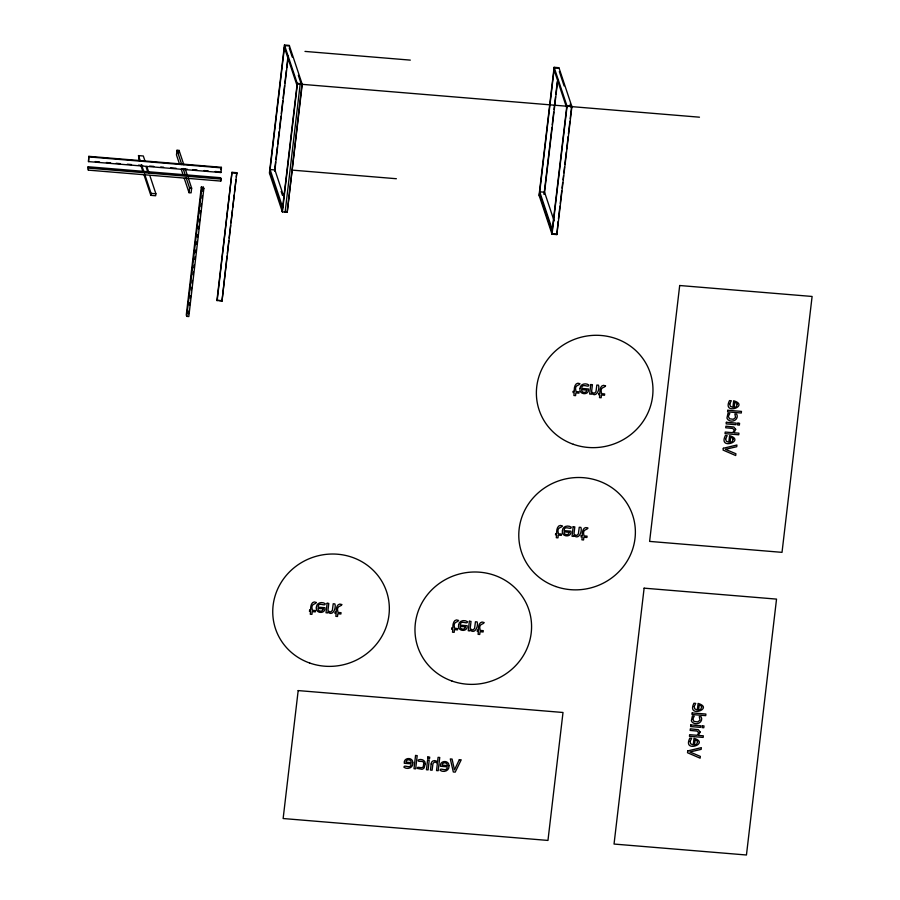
<?xml version="1.0" encoding="UTF-8"?>
<svg xmlns="http://www.w3.org/2000/svg" width="900" height="900" viewBox="0 0 900 900"><rect width="100%" height="100%" fill="white"/><g stroke="black" fill="none" stroke-linecap="round" stroke-linejoin="round"><path stroke-width="1.35" d="M88.853 156.341L88.492 161.595L220.905 172.541L221.456 167.873L221.254 167.287L88.853 156.341L88.492 161.595M88.133 166.759L88.358 170.134L220.77 181.08L221.006 179.078L220.545 177.705L88.133 166.759L88.358 170.134M145.058 161.201L143.325 155.993L138.499 155.588L139.129 160.189M149.828 175.523L155.891 193.759L155.655 195.761L150.829 195.356L151.065 193.354L144.562 173.824M183.847 164.745L179.078 150.424L177.019 150.255L176.468 154.912L179.494 164.036M178.808 152.752L179.078 150.424M188.179 177.773L191.644 188.19L191.104 192.859L189.034 192.69L189.574 188.021L186.109 177.604M201.319 187.054L186.278 315L186.739 316.384L188.809 316.553L203.85 188.606L203.389 187.222L201.319 187.054L201.78 188.438L186.739 316.384M188.516 313.785L188.843 311.006M189.495 305.438L189.821 302.659M190.316 298.485L190.643 295.706M191.295 290.137L191.621 287.359M192.105 283.185L192.431 280.406M193.095 274.838L193.421 272.059M193.905 267.885L194.231 265.106M194.884 259.549L195.21 256.759M195.705 252.596L196.031 249.806M196.684 244.249L197.01 241.47M197.505 237.296L197.831 234.518M198.484 228.949L198.81 226.17M199.305 221.996L199.631 219.218M200.284 213.649L200.61 210.87M201.105 206.696L201.431 203.917M202.084 198.349L202.41 195.57M202.894 191.396L203.389 187.222M220.984 169.616L221.254 167.287M220.545 177.705L220.77 181.08M216.945 300.251L231.986 172.305L236.812 172.699L221.974 301.241L216.945 300.251L220.567 300.544M217.148 300.836L231.986 172.305M227.002 256.14L221.974 301.241M227.329 253.361L228.803 240.851M229.129 238.061L230.602 225.551M230.929 222.773L232.403 210.251M232.729 207.472L234.203 194.951M234.529 192.172L235.991 179.651M236.317 176.873L236.812 172.699M284.456 45L269.415 172.946L282.375 211.894L287.201 212.299L302.243 84.353L289.282 45.394L284.456 45L297.416 83.948L282.375 211.894M269.618 173.531L284.659 45.585L289.485 45.99M274.567 170.561L275.558 162.225M275.884 159.435L277.358 146.925M277.684 144.135L279.146 131.625M279.472 128.846L280.946 116.325M281.273 113.546L282.746 101.025M283.072 98.246L284.546 85.725M284.873 82.946L286.346 70.436M286.673 67.646L287.651 59.31M274.77 171.157L288.338 55.721M282.184 211.309L297.214 83.362L302.04 83.756L287.201 212.299M285.131 212.119L300.173 84.172M554.108 67.297L539.066 195.244L552.026 234.191L556.852 234.585L571.894 106.639L558.934 67.691L554.108 67.297L567.067 106.245L552.026 234.191M539.269 195.829L554.299 67.883L559.125 68.288M544.061 194.254L551.903 127.496M552.229 124.718L553.702 112.196M554.029 109.418L555.502 96.896M555.829 94.117L557.303 81.596M544.331 194.231L557.82 79.414M558.124 221.479L556.852 234.585M558.45 218.7L559.924 206.19M560.25 203.4L561.724 190.89M562.05 188.111L562.702 182.542M563.029 179.764L563.524 175.59M563.85 172.811L564.502 167.243M564.829 164.464L566.303 151.942M566.629 149.164L568.102 136.654M568.429 133.864L569.891 121.354M570.217 118.575L571.691 106.054L566.865 105.66L551.824 233.606L555.446 233.899M304.988 51.413L410.321 60.12M297.416 83.948L699.469 117.191M292.433 170.134L396.382 178.729M89.044 156.926L221.456 167.873M95.265 161.572L99.45 161.921M106.414 162.495L110.599 162.844M116.179 163.305L120.353 163.654M127.328 164.227L131.513 164.576M138.476 165.15L142.661 165.499M149.625 166.072L153.81 166.421M160.774 166.995L163.564 167.22M170.539 167.805L176.107 168.266M181.688 168.716L187.256 169.178M192.836 169.639L197.01 169.987M203.985 170.561L208.17 170.91M215.134 171.484L219.319 171.833M232.178 172.89L237.004 173.295M88.594 168.131L221.006 179.078M201.78 188.438L203.85 188.606M189.574 188.021L191.644 188.19M151.065 193.354L155.891 193.759M559.327 71.584L564.097 85.916M570.161 104.141L571.455 108.056M554.062 69.885L566.629 107.651M554.096 220.882L544.556 192.229L539.73 191.835L552.296 229.601M539.494 193.838L552.06 231.604M289.249 47.992L292.275 57.105M298.35 75.341L301.376 84.454M284.423 47.587L296.989 85.354M284.006 197.291L274.916 169.942L270.09 169.537L282.645 207.304M281.171 191.475L282.476 195.379M269.854 171.54L282.409 209.306M220.714 171.945L220.905 172.541M185.153 168.66L187.312 175.162M177.019 150.255L181.778 164.576M183.083 168.48L185.243 174.994M181.226 169.245L182.959 174.454M184.264 178.357L189.034 192.69M146.79 166.41L148.961 172.924M146.126 167.107L147.42 171.011M138.499 155.588L140.231 160.796M141.525 164.7L143.696 171.214M140.861 165.398L143.032 171.911M143.899 174.521L150.829 195.356M692.719 718.942L693.956 721.406L697.68 721.935L700.009 720.146L699.289 716.625L701.145 716.783C703.688 721.867 696.847 725.794 692.82 722.678A3.848 3.679 -18.4 0 1 691.391 720.619L692.393 716.051L694.249 716.209L692.719 718.942M728.291 416.295L729.529 418.759L733.264 419.299L735.581 417.499L734.861 413.978L736.717 414.135C739.26 419.231 732.42 423.146 728.404 420.041A3.848 3.679 -18.4 0 1 726.964 417.971L727.965 413.404L729.821 413.561L728.291 416.295M700.11 731.981L698.389 735.424L703.339 735.829L703.159 737.426L689.456 736.301L689.636 734.692L696.982 735.3L697.984 734.141A2.857 2.723 -18.4 0 0 698.479 732.386L697.005 731.059L690.143 730.429L690.334 728.82L698.288 729.686L700.11 731.981M735.683 429.334L733.961 432.776L738.923 433.181L738.731 434.79L725.029 433.654L725.209 432.056L732.555 432.664L733.567 431.494A2.857 2.723 -18.4 0 0 734.051 429.75L732.577 428.411L725.715 427.781L725.906 426.184L733.86 427.039L735.683 429.334M690.075 741.465L690.705 743.839L693.236 744.896L694.012 738.304C710.674 743.321 682.02 753.592 689.839 738.146L691.65 738.293L690.075 741.465M694.17 706.556L694.811 708.941L697.331 709.988L698.107 703.406C714.769 708.413 686.126 718.684 693.945 703.238L695.745 703.395L694.17 706.556M697.567 741.949L696.555 744.379L694.508 744.998L695.092 739.969L697.005 740.678L697.567 741.949M701.674 707.04L700.65 709.47L698.602 710.1L699.199 705.071L701.1 705.78L701.674 707.04M725.648 438.817L726.278 441.202L728.809 442.249L729.585 435.656C746.246 440.674 717.592 450.945 725.411 435.499L727.222 435.645L725.648 438.817M729.742 403.909L730.384 406.294L732.915 407.351L733.68 400.759C750.341 405.776 721.699 416.048 729.518 400.59L731.317 400.748L729.742 403.909M733.14 439.301L732.127 441.731L730.08 442.35L730.665 437.321L732.577 438.03L733.14 439.301M737.246 404.392L736.222 406.834L734.175 407.452L734.771 402.424L736.684 403.132L737.246 404.392M425.295 763.684L424.147 767.846A3.848 3.679 -18.4 0 1 421.965 769.286L417.251 768.442C416.7 765.146 423.945 770.726 423.529 764.719C425.272 758.824 417.004 763.268 418.252 759.982C421.11 758.554 425.374 760.117 425.295 763.684M316.406 607.129C314.786 613.609 325.789 614.509 324.923 607.714L318.105 607.151C317.925 601.054 325.642 607.196 325.204 603.697C322.043 601.447 316.507 602.663 316.406 607.129M412.841 762.761C413.55 767.689 407.576 769.961 403.999 767.306C403.549 763.808 411.277 769.95 411.098 763.841L404.28 763.279C403.369 757.26 413.077 756.832 412.841 762.761M448.965 765.754C449.674 770.681 443.7 772.942 440.111 770.299C439.673 766.8 447.401 772.931 447.221 766.834L440.404 766.271C439.481 760.252 449.201 759.825 448.965 765.754M458.64 625.106C457.02 631.586 468.022 632.498 467.156 625.702L460.339 625.14C460.159 619.031 467.887 625.174 467.438 621.675C464.276 619.436 458.741 620.651 458.64 625.106M562.444 530.606C560.824 537.086 571.826 537.986 570.96 531.191L564.142 530.629C563.962 524.531 571.68 530.674 571.241 527.175C568.08 524.925 562.545 526.14 562.444 530.606M580.039 388.395C578.408 394.875 589.421 395.775 588.544 388.98L581.726 388.418C581.546 382.32 589.275 388.463 588.836 384.964C585.675 382.725 580.14 383.929 580.039 388.395M298.181 690.581L283.14 818.528L547.965 840.431L563.006 712.485L298.181 690.581M309.634 610.076L309.476 611.404L310.59 611.494L310.275 614.227L311.929 614.363L312.244 611.64L315.293 611.887L315.45 610.56L312.401 610.312C310.32 603.169 315.157 604.867 316.406 602.471C311.535 600.019 310.174 606.758 310.748 610.166L309.634 610.076M327.127 603.27L326.014 612.776L327.668 612.911L327.791 611.854C332.629 617.051 336.476 608.074 334.868 603.911L333.214 603.765L332.359 610.403L330.941 611.865A2.857 2.723 -18.4 0 1 329.141 611.438L327.949 610.504L328.793 603.405L327.127 603.27M335.216 612.191L335.059 613.519L336.184 613.62L335.858 616.342L337.511 616.489L337.838 613.755L340.886 614.002L341.044 612.675L337.995 612.428C335.902 605.284 340.74 606.982 341.989 604.586C337.129 602.134 335.756 608.884 336.33 612.293L335.216 612.191M415.553 755.471L414 768.712L415.654 768.859L417.206 755.617L415.553 755.471M427.556 760.241L426.442 769.748L428.096 769.883L429.21 760.376L427.556 760.241M427.826 756.979L427.635 758.644L429.514 758.79L429.705 757.136L427.826 756.979M431.179 763.909L430.459 770.074L432.113 770.22L432.956 763.582L434.385 762.12A2.857 2.723 -18.4 0 1 436.185 762.548L437.366 763.481L436.534 770.58L438.188 770.715L439.751 757.474L438.086 757.339L437.524 762.131C435.701 759.442 431.066 760.444 431.179 763.909M451.868 628.065L451.71 629.393L452.824 629.482L452.509 632.216L454.162 632.351L454.489 629.617L457.526 629.876L457.684 628.549L454.635 628.29C452.554 621.146 457.391 622.845 458.64 620.449C453.78 617.996 452.407 624.746 452.981 628.155L451.868 628.065M469.373 621.248L468.248 630.754L469.901 630.9L470.025 629.842C474.874 635.04 478.71 626.051 477.101 621.889L475.447 621.754L474.604 628.38L473.175 629.854A2.857 2.723 -18.4 0 1 471.375 629.426L470.194 628.481L471.026 621.394L469.373 621.248M477.45 630.18L477.293 631.508L478.418 631.597L478.091 634.331L479.745 634.466L480.071 631.732L483.12 631.991L483.277 630.664L480.229 630.405C478.147 623.261 482.974 624.96 484.223 622.564C479.363 620.111 477.99 626.861 478.575 630.27L477.45 630.18M555.66 533.554L555.514 534.881L556.627 534.983L556.301 537.705L557.966 537.851L558.281 535.118L561.33 535.365L561.488 534.038L558.439 533.79C556.358 526.646 561.195 528.345 562.444 525.949C557.572 523.496 556.211 530.246 556.785 533.655L555.66 533.554M573.255 391.343L573.097 392.67L574.222 392.771L573.896 395.494L575.561 395.64L575.876 392.906L578.925 393.154L579.082 391.826L576.034 391.579C573.952 384.435 578.79 386.134 580.028 383.738C575.168 381.285 573.795 388.035 574.38 391.444L573.255 391.343M573.165 526.748L572.051 536.254L573.705 536.389L573.829 535.331C578.666 540.529 582.502 531.551 580.905 527.389L579.24 527.254L578.396 533.88L576.967 535.342A2.857 2.723 -18.4 0 1 575.168 534.915L573.986 533.981L574.819 526.882L573.165 526.748M590.76 384.536L589.646 394.043L591.3 394.178L591.424 393.12C596.261 398.329 600.097 389.34 598.489 385.178L596.835 385.043L595.991 391.669L594.562 393.131A2.857 2.723 -18.4 0 1 592.762 392.704L591.581 391.77L592.414 384.671L590.76 384.536M581.254 535.669L581.096 536.996L582.21 537.097L581.895 539.82L583.549 539.966L583.875 537.233L586.913 537.48L587.07 536.153L584.021 535.905C581.94 528.761 586.778 530.46 588.026 528.064C583.155 525.611 581.794 532.361 582.367 535.77L581.254 535.669M598.849 393.457L598.691 394.785L599.805 394.886L599.49 397.62L601.144 397.755L601.459 395.021L604.508 395.269L604.665 393.941L601.616 393.694C599.535 386.55 604.373 388.249 605.621 385.853C600.75 383.4 599.389 390.15 599.962 393.559L598.849 393.457M644.119 588.161L614.036 844.054L746.449 855L776.531 599.107L644.119 588.161M679.691 285.514L649.609 541.406L782.021 552.352L812.104 296.46L679.691 285.514M687.735 750.915L687.521 752.738L700.121 758.183L700.335 756.383L689.861 751.972L701.156 749.363L701.359 747.641L687.735 750.915M690.784 724.939L690.592 726.548L700.436 727.357L700.627 725.76L690.784 724.939M692.201 712.924L692.01 714.521L705.712 715.646L705.904 714.049L692.201 712.924M723.308 448.279L723.094 450.09L735.694 455.535L735.908 453.735L725.434 449.325L736.729 446.715L736.931 445.005L723.308 448.279M726.356 422.303L726.176 423.9L736.009 424.71L736.2 423.113L726.356 422.303M727.774 410.276L727.582 411.874L741.285 413.01L741.476 411.401L727.774 410.276M702.281 725.783L702.067 727.605L703.789 727.751L704.002 725.929L702.281 725.783M737.854 423.135L737.64 424.957L739.361 425.104L739.575 423.281L737.854 423.135M323.168 608.805C323.224 612.383 317.475 611.764 317.959 608.377L323.168 608.805M406.327 761.085L406.035 762.188L411.244 762.626C411.683 759.904 407.385 758.543 406.327 761.085M465.401 626.794C465.457 630.371 459.709 629.752 460.192 626.366L465.401 626.794M442.451 764.077L442.159 765.18L447.368 765.607C447.806 762.896 443.509 761.524 442.451 764.077M586.789 390.082C586.856 393.649 581.107 393.03 581.591 389.644L586.789 390.082M569.194 532.283C569.261 535.86 563.512 535.241 563.996 531.855L569.194 532.283M459.338 759.668L454.478 769.894L452.081 759.071L450.304 758.925L453.319 771.975L455.209 772.121L461.205 759.825L459.338 759.668M451.924 681.019A58.556 55.913 -18.4 0 0 530.933 618.322A58.556 55.913 -18.4 0 0 436.961 585.214A58.556 55.913 -18.4 0 0 451.924 681.019M309.69 663.03A58.556 55.913 -18.4 0 0 388.699 600.345A58.556 55.913 -18.4 0 0 294.728 567.236A58.556 55.913 -18.4 0 0 309.69 663.03M555.727 586.508A58.556 55.913 -18.4 0 0 634.736 523.822A58.556 55.913 -18.4 0 0 540.765 490.714A58.556 55.913 -18.4 0 0 555.727 586.508M573.322 444.296A58.556 55.913 -18.4 0 0 652.331 381.611A58.556 55.913 -18.4 0 0 558.36 348.502A58.556 55.913 -18.4 0 0 573.322 444.296"/></g></svg>
